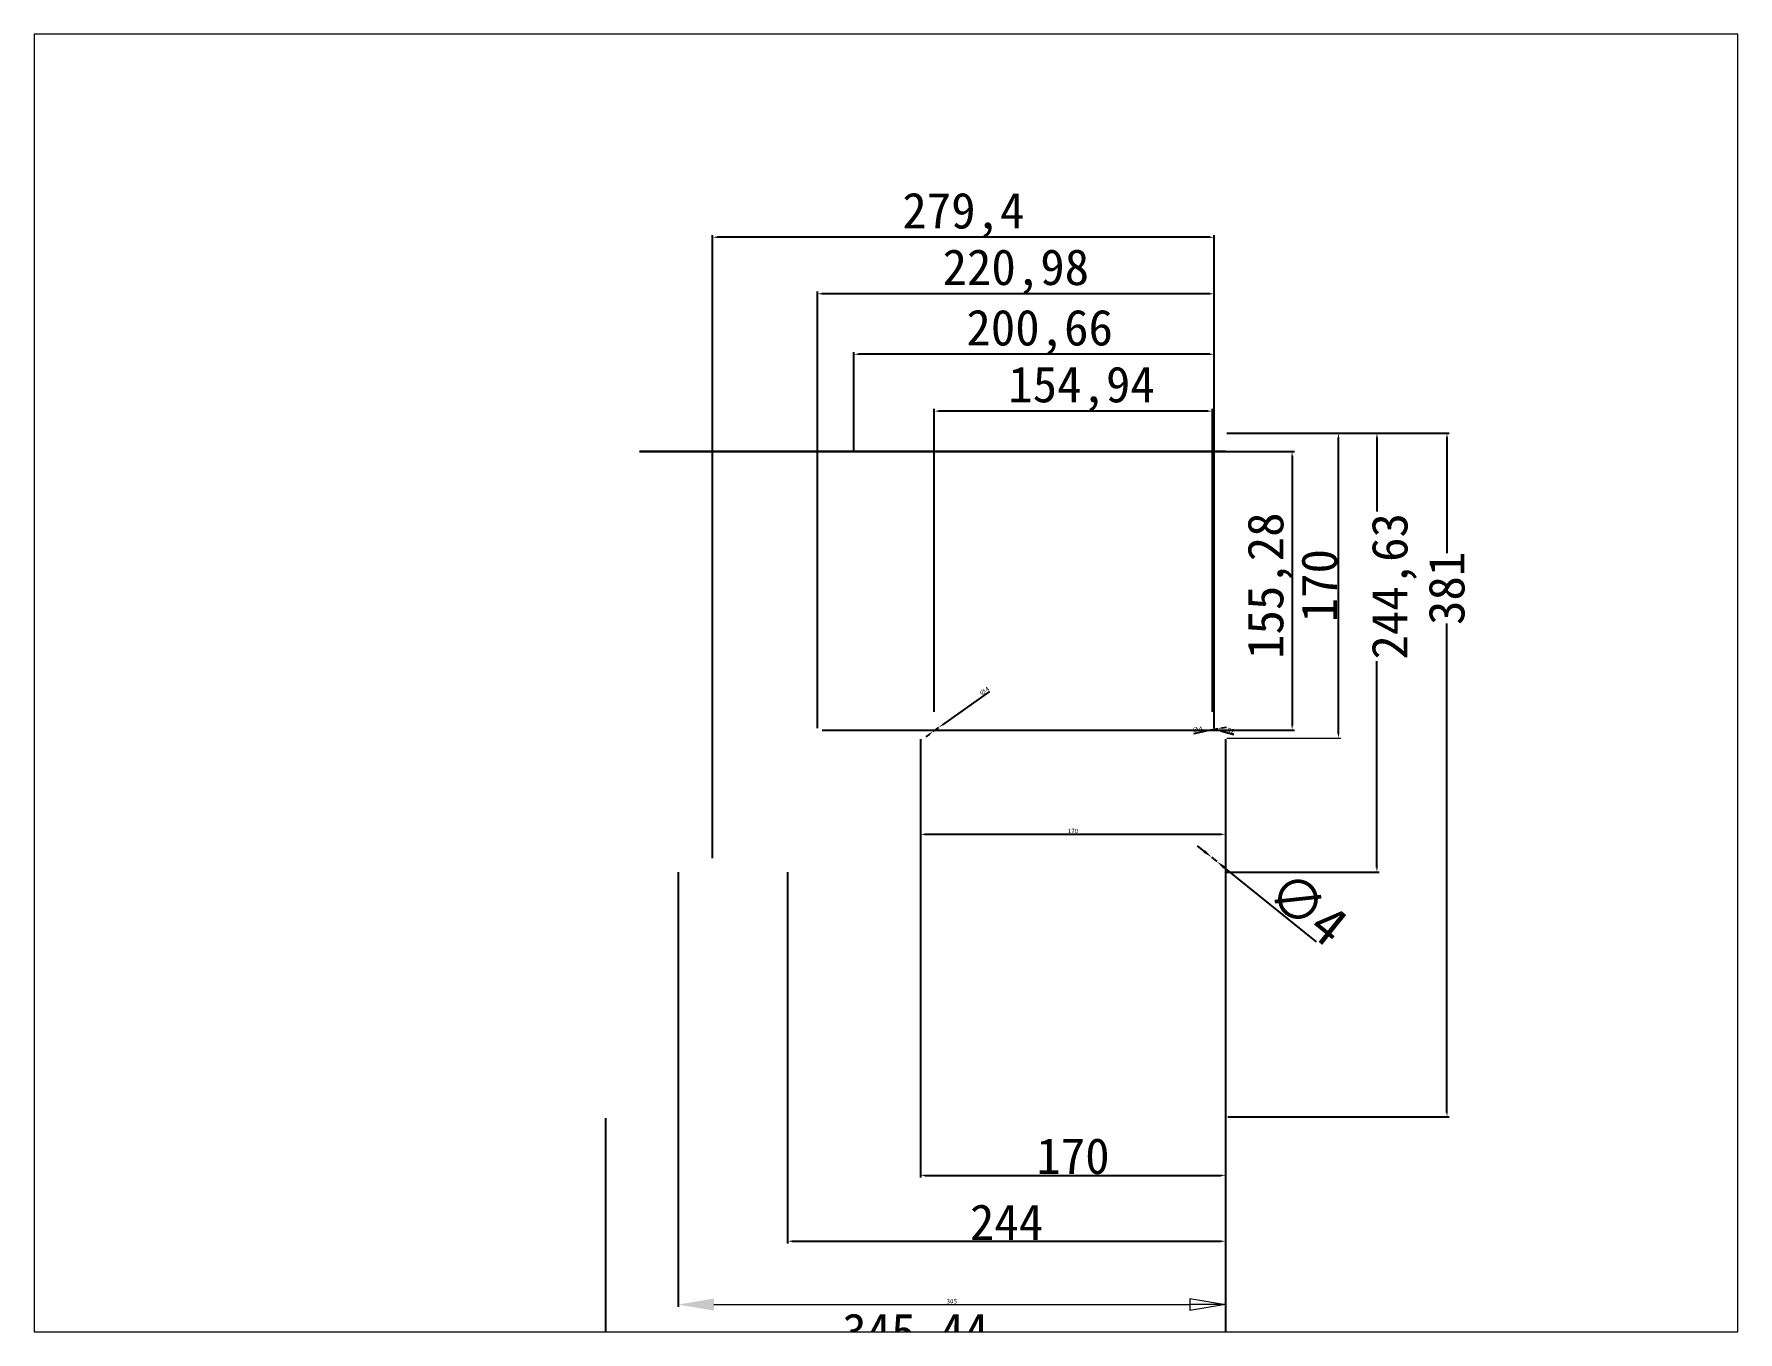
# Paper-space layout '布局2' of a CAD drawing. Header units: millimetres. Extents: x 27 to 240, y 20 to 183.
# The model-space entities are those that its viewports show. They can reach past a viewport. Long polylines and large blocks are cut down to what shows.
import ezdxf

# ---------------------------------------------------------------- set-up
doc = ezdxf.new("R2010")
doc.units = ezdxf.units.MM
doc.styles.get("Standard").update_dxf_attribs({"font": 'SimSun.ttf'})
doc.dimstyles.new('ISO-25', dxfattribs={"dimtxt": 2.5, "dimasz": 2.5, "dimexe": 1.25, "dimexo": 0.625, "dimtad": 1, "dimtxsty": 'Standard', "dimcen": 2.5, "dimadec": 0, "dimazin": 0, "dimtfac": 1, "dimtmove": 0, "dimatfit": 3, "dimfxl": 0, "dimarcsym": 0})

# ---------------------------------------------------------------- blocks, each defined once
blk = doc.blocks.new('_Closed')
at = {"color": 0, "linetype": 'ByBlock', "lineweight": -2}
for p, q in [((-1, 0.167), (0, 0)), ((-1, 0.167), (-1, -0.167)), ((0, 0), (-1, -0.167)), ((0, 0), (-1, 0))]:
    blk.add_line(p, q, dxfattribs=at)
blk = doc.blocks.new('*D23')
at = {"color": 0, "lineweight": -2}
for p, q in [((-135, -244.62), (-135, -486.84)), ((170, -244.62), (170, -486.84))]:
    blk.add_line(p, q, dxfattribs=at)
at = {"color": 0, "lineweight": 13}
blk.add_line((-115, -485.59), (150, -485.59), dxfattribs=at)
at = {"color": 0}
blk.add_solid([(-115, -482.26), (-115, -488.92), (-135, -485.59)], dxfattribs=at)
at = {"layer": 'Defpoints', "color": 0}
for p in [(-135, -244), (170, -244, 1.5), (170, -485.59)]:
    blk.add_point(p, dxfattribs=at)
at = {"color": 0, "lineweight": 13, "xscale": 20, "yscale": 20, "zscale": 20}
blk.add_blockref('_Closed', (170, -485.59), dxfattribs=at)
at = {"color": 0, "insert": (17.5, -483.71), "char_height": 2.5, "attachment_point": 5}
blk.add_mtext('305', dxfattribs=at)
blk = doc.blocks.new('*D26')
at = {"color": 0, "lineweight": -2}
for p, q in [((0, -170.62), (0, -224.79)), ((170, -170.62), (170, -224.79)), ((2.5, -223.54), (167.5, -223.54))]:
    blk.add_line(p, q, dxfattribs=at)
at = {"color": 0}
for points in [[(2.5, -223.12), (2.5, -223.96), (0, -223.54)], [(167.5, -223.12), (167.5, -223.96), (170, -223.54)]]:
    blk.add_solid(points, dxfattribs=at)
at = {"layer": 'Defpoints', "color": 0}
for p in [(0, -170, 1.5), (170, -170, 1.5), (170, -223.54)]:
    blk.add_point(p, dxfattribs=at)
at = {"color": 0, "insert": (85, -221.66), "char_height": 2.5, "attachment_point": 5}
blk.add_mtext('170', dxfattribs=at)
blk = doc.blocks.new('*D27')
at = {"color": 0, "lineweight": -2}
for p, q in [((0, -170.62), (0, -224.79)), ((170, -170.62), (170, -224.79)), ((2.5, -223.54), (167.5, -223.54))]:
    blk.add_line(p, q, dxfattribs=at)
at = {"color": 0}
for points in [[(2.5, -223.12), (2.5, -223.96), (0, -223.54)], [(167.5, -223.12), (167.5, -223.96), (170, -223.54)]]:
    blk.add_solid(points, dxfattribs=at)
at = {"layer": 'Defpoints', "color": 0}
for p in [(0, -170, 1.5), (170, -170, 1.5), (170, -223.54)]:
    blk.add_point(p, dxfattribs=at)
at = {"color": 0, "insert": (85, -221.66), "char_height": 2.5, "attachment_point": 5}
blk.add_mtext('170', dxfattribs=at)
blk = doc.blocks.new('*D29')
at = {"color": 0, "lineweight": -2}
for p, q in [((-74, -244.62), (-74, -451.52)), ((170, -244.62), (170, -451.52)), ((-71.5, -450.27), (167.5, -450.27))]:
    blk.add_line(p, q, dxfattribs=at)
at = {"color": 0}
for points in [[(-71.5, -449.86), (-71.5, -450.69), (-74, -450.27)], [(167.5, -449.86), (167.5, -450.69), (170, -450.27)]]:
    blk.add_solid(points, dxfattribs=at)
at = {"layer": 'Defpoints', "color": 0}
for p in [(-74, -244, 1.5), (170, -244, 1.5), (170, -450.27)]:
    blk.add_point(p, dxfattribs=at)
at = {"color": 0, "insert": (48, -439.65), "char_height": 20, "attachment_point": 5}
blk.add_mtext('244', dxfattribs=at)
blk = doc.blocks.new('*D30')
at = {"color": 0, "lineweight": -2}
for p, q in [((0, -170.62), (0, -414.81)), ((170, -170.62), (170, -414.81)), ((2.5, -413.56), (167.5, -413.56))]:
    blk.add_line(p, q, dxfattribs=at)
at = {"color": 0}
for points in [[(2.5, -413.14), (2.5, -413.98), (0, -413.56)], [(167.5, -413.14), (167.5, -413.98), (170, -413.56)]]:
    blk.add_solid(points, dxfattribs=at)
at = {"layer": 'Defpoints', "color": 0}
for p in [(0, -170, 1.5), (170, -170, 1.5), (170, -413.56)]:
    blk.add_point(p, dxfattribs=at)
at = {"color": 0, "insert": (85, -402.94), "char_height": 20, "attachment_point": 5}
blk.add_mtext('170', dxfattribs=at)
blk = doc.blocks.new('*D36')
at = {"color": 0, "lineweight": -2}
for p, q in [((152.25, -167.33), (159.23, -165.96)), ((165.61, -164.72), (161.69, -165.48)), ((168.07, -164.24), (170.52, -163.76))]:
    blk.add_line(p, q, dxfattribs=at)
at = {"color": 0}
for points in [[(159.15, -165.55), (159.31, -166.37), (161.69, -165.48)], [(167.99, -163.83), (168.15, -164.65), (165.61, -164.72)]]:
    blk.add_solid(points, dxfattribs=at)
at = {"layer": 'Defpoints', "color": 0}
for p in [(161.69, -165.48, 1.5), (165.61, -164.72, 1.5)]:
    blk.add_point(p, dxfattribs=at)
at = {"color": 0, "insert": (154.16, -165.04), "char_height": 2.5, "attachment_point": 5, "rotation": 11.05259}
blk.add_mtext('∅4', dxfattribs=at)
blk = doc.blocks.new('*D37')
at = {"color": 0, "lineweight": -2}
for p, q in [((163.65, -165.1), (165.58, -165.64)), ((174.69, -168.17), (167.99, -166.31))]:
    blk.add_line(p, q, dxfattribs=at)
at = {"color": 0}
blk.add_solid([(168.1, -165.9), (167.87, -166.71), (165.58, -165.64)], dxfattribs=at)
at = {"layer": 'Defpoints', "color": 0}
for p in [(163.65, -165.1, 1.5), (165.58, -165.64, 1.5)]:
    blk.add_point(p, dxfattribs=at)
at = {"color": 0, "insert": (173.04, -165.77), "char_height": 2.5, "attachment_point": 5, "rotation": 344.46129}
blk.add_mtext('R2', dxfattribs=at)
blk = doc.blocks.new('*D38')
at = {"color": 0, "lineweight": -2}
for p, q in [((-27.65, -10.16), (208.31, -10.16)), ((207.06, -12.66), (207.06, -162.94)), ((-54.73, -165.44), (208.31, -165.44))]:
    blk.add_line(p, q, dxfattribs=at)
at = {"color": 0}
for points in [[(206.64, -12.66), (207.48, -12.66), (207.06, -10.16)], [(206.64, -162.94), (207.48, -162.94), (207.06, -165.44)]]:
    blk.add_solid(points, dxfattribs=at)
at = {"layer": 'Defpoints', "color": 0}
for p in [(-28.28, -10.16), (-55.36, -165.44), (207.06, -165.44)]:
    blk.add_point(p, dxfattribs=at)
at = {"color": 0, "insert": (194.77, -85), "char_height": 20, "attachment_point": 5, "rotation": 90}
blk.add_mtext('155,28', dxfattribs=at)
blk = doc.blocks.new('*D39')
at = {"color": 0, "lineweight": -2}
for p, q in [((7.69, -155.33), (7.69, 13.5)), ((160.13, 12.25), (10.19, 12.25)), ((162.63, -155.33), (162.63, 13.5))]:
    blk.add_line(p, q, dxfattribs=at)
at = {"color": 0}
for points in [[(10.19, 12.67), (10.19, 11.84), (7.69, 12.25)], [(160.13, 12.67), (160.13, 11.84), (162.63, 12.25)]]:
    blk.add_solid(points, dxfattribs=at)
at = {"layer": 'Defpoints', "color": 0}
for p in [(7.69, 12.25), (7.69, -155.95), (162.63, -155.95)]:
    blk.add_point(p, dxfattribs=at)
at = {"color": 0, "insert": (89.75, 24.55), "char_height": 20, "attachment_point": 5}
blk.add_mtext('154,94', dxfattribs=at)
blk = doc.blocks.new('*D40')
at = {"color": 0, "lineweight": -2}
for p, q in [((-37.01, -9.54), (-37.01, 45.19)), ((161.15, 43.94), (-34.51, 43.94)), ((163.65, -32.4), (163.65, 45.19))]:
    blk.add_line(p, q, dxfattribs=at)
at = {"color": 0}
for points in [[(-34.51, 44.36), (-34.51, 43.53), (-37.01, 43.94)], [(161.15, 44.36), (161.15, 43.53), (163.65, 43.94)]]:
    blk.add_solid(points, dxfattribs=at)
at = {"layer": 'Defpoints', "color": 0}
for p in [(-37.01, 43.94), (-37.01, -10.16), (163.65, -33.02)]:
    blk.add_point(p, dxfattribs=at)
at = {"color": 0, "insert": (66.43, 56.24), "char_height": 20, "attachment_point": 5}
blk.add_mtext('200,66', dxfattribs=at)
blk = doc.blocks.new('*D41')
at = {"color": 0, "lineweight": -2}
for p, q in [((-57.33, -164.47), (-57.33, 78.88)), ((161.15, 77.63), (-54.83, 77.63)), ((163.65, -164.47), (163.65, 78.88))]:
    blk.add_line(p, q, dxfattribs=at)
at = {"color": 0}
for points in [[(-54.83, 78.05), (-54.83, 77.22), (-57.33, 77.63)], [(161.15, 78.05), (161.15, 77.22), (163.65, 77.63)]]:
    blk.add_solid(points, dxfattribs=at)
at = {"layer": 'Defpoints', "color": 0}
for p in [(-57.33, 77.63), (-57.33, -165.1), (163.65, -165.1)]:
    blk.add_point(p, dxfattribs=at)
at = {"color": 0, "insert": (53.16, 89.92), "char_height": 20, "attachment_point": 5}
blk.add_mtext('220,98', dxfattribs=at)
blk = doc.blocks.new('*D42')
at = {"color": 0, "lineweight": -2}
for p, q in [((-115.75, -236.87), (-115.75, 110.39)), ((161.15, 109.14), (-113.25, 109.14)), ((163.65, -32.4), (163.65, 110.39))]:
    blk.add_line(p, q, dxfattribs=at)
at = {"color": 0}
for points in [[(-113.25, 109.55), (-113.25, 108.72), (-115.75, 109.14)], [(161.15, 109.55), (161.15, 108.72), (163.65, 109.14)]]:
    blk.add_solid(points, dxfattribs=at)
at = {"layer": 'Defpoints', "color": 0}
for p in [(-115.75, 109.14), (163.65, -33.02), (-115.75, -237.49)]:
    blk.add_point(p, dxfattribs=at)
at = {"color": 0, "insert": (23.95, 121.43), "char_height": 20, "attachment_point": 5}
blk.add_mtext('279,4', dxfattribs=at)
blk = doc.blocks.new('*D43')
at = {"color": 0, "lineweight": -2}
for p, q in [((171.25, 0), (294.59, 0)), ((293.34, -2.5), (293.34, -66.8)), ((293.34, -378.5), (293.34, -106.16)), ((171.25, -381), (294.59, -381))]:
    blk.add_line(p, q, dxfattribs=at)
at = {"color": 0}
for points in [[(292.93, -2.5), (293.76, -2.5), (293.34, 0)], [(292.93, -378.5), (293.76, -378.5), (293.34, -381)]]:
    blk.add_solid(points, dxfattribs=at)
at = {"layer": 'Defpoints', "color": 0}
for p in [(170.62, 0), (170.62, -381), (293.34, -381)]:
    blk.add_point(p, dxfattribs=at)
at = {"color": 0, "insert": (293.24, -86.48), "char_height": 20, "attachment_point": 5, "rotation": 90}
blk.add_mtext('381', dxfattribs=at)
blk = doc.blocks.new('*D44')
at = {"color": 0, "lineweight": -2}
for p, q in [((170.62, 0), (255.57, 0)), ((254.32, -2.5), (254.32, -43.67)), ((254.32, -242.12), (254.32, -127.04)), ((170.62, -244.62), (255.57, -244.62))]:
    blk.add_line(p, q, dxfattribs=at)
at = {"color": 0}
for points in [[(253.9, -2.5), (254.74, -2.5), (254.32, 0)], [(253.9, -242.12), (254.74, -242.12), (254.32, -244.62)]]:
    blk.add_solid(points, dxfattribs=at)
at = {"layer": 'Defpoints', "color": 0}
for p in [(170, 0), (254.32, 0), (170, -244.62)]:
    blk.add_point(p, dxfattribs=at)
at = {"color": 0, "insert": (263.92, -85.35), "char_height": 20, "attachment_point": 5, "rotation": 90}
blk.add_mtext('244,63', dxfattribs=at)
blk = doc.blocks.new('*D45')
at = {"color": 0, "lineweight": -2}
for p, q in [((-175.44, -381.62), (-175.44, -516.63)), ((170, -381.62), (170, -516.63)), ((-172.94, -515.38), (167.5, -515.38))]:
    blk.add_line(p, q, dxfattribs=at)
at = {"color": 0}
for points in [[(-172.94, -514.96), (-172.94, -515.8), (-175.44, -515.38)], [(167.5, -514.96), (167.5, -515.8), (170, -515.38)]]:
    blk.add_solid(points, dxfattribs=at)
at = {"layer": 'Defpoints', "color": 0}
for p in [(-175.44, -381), (170, -381), (170, -515.38)]:
    blk.add_point(p, dxfattribs=at)
at = {"color": 0, "insert": (-2.72, -503.09), "char_height": 20, "attachment_point": 5}
blk.add_mtext('345,44', dxfattribs=at)
blk = doc.blocks.new('*D49')
at = {"color": 0, "lineweight": 0}
for p, q in [((170.62, 0), (234.17, 0)), ((170.62, -170), (234.17, -170))]:
    blk.add_line(p, q, dxfattribs=at)
at = {"color": 0, "lineweight": -2}
blk.add_line((232.92, -167.5), (232.92, -2.5), dxfattribs=at)
at = {"color": 0}
for points in [[(232.5, -2.5), (233.34, -2.5), (232.92, 0)], [(232.5, -167.5), (233.34, -167.5), (232.92, -170)]]:
    blk.add_solid(points, dxfattribs=at)
at = {"layer": 'Defpoints', "color": 0}
for p in [(170, 0), (232.92, 0), (170, -170)]:
    blk.add_point(p, dxfattribs=at)
at = {"color": 0, "insert": (222.3, -85), "char_height": 20, "attachment_point": 5, "rotation": 90}
blk.add_mtext('170', dxfattribs=at)
blk = doc.blocks.new('*D50')
at = {"layer": 'Defpoints', "color": 0, "lineweight": -2}
for p, q in [((38.57, -143.93), (12.38, -162.5)), ((5.04, -167.7), (3, -169.15)), ((7.08, -166.26), (10.34, -163.94))]:
    blk.add_line(p, q, dxfattribs=at)
at = {"layer": 'Defpoints', "color": 0}
for p in [(7.08, -166.26), (10.34, -163.94)]:
    blk.add_point(p, dxfattribs=at)
for points in [[(4.8, -167.36), (5.28, -168.04), (7.08, -166.26)], [(12.14, -162.16), (12.62, -162.84), (10.34, -163.94)]]:
    blk.add_solid(points, dxfattribs=at)
at = {"layer": 'Defpoints', "color": 0, "insert": (35.6, -143.74), "char_height": 2.5, "attachment_point": 5, "rotation": 35.33425}
blk.add_mtext('∅4', dxfattribs=at)
blk = doc.blocks.new('*D51')
at = {"layer": 'Defpoints', "color": 0, "lineweight": -2}
for p, q in [((158.2, -233.1), (154.3, -229.96)), ((162.09, -236.24), (165.21, -238.74)), ((220.65, -283.38), (169.1, -241.88))]:
    blk.add_line(p, q, dxfattribs=at)
at = {"layer": 'Defpoints', "color": 0}
for p in [(162.09, -236.24), (165.21, -238.74)]:
    blk.add_point(p, dxfattribs=at)
for points in [[(158.72, -232.45), (157.68, -233.75), (162.09, -236.24)], [(169.62, -241.23), (168.58, -242.53), (165.21, -238.74)]]:
    blk.add_solid(points, dxfattribs=at)
at = {"layer": 'Defpoints', "color": 0, "insert": (215.93, -264.66), "char_height": 22, "attachment_point": 5, "rotation": 321.15836}
blk.add_mtext('∅4', dxfattribs=at)

msp = doc.modelspace()

# ---------------------------------------------------------------- linework, layer by layer
for p, q in [((-156.39, -10.16), (170, -10.16)), ((170, -10.16), (-156.39, -10.16)), ((-156.39, -10.16), (-115.75, -10.16))]:
    msp.add_line(p, q)

# ---------------------------------------------------------------- dimensions: what is measured, and where the dimension line sits
for base, p1, p2, override, picture, middle in [((-115.75, 109.138), (163.65, -33.02), (-115.75, -237.49), {"dimtxt": 20}, '*D42', (23.95, 109.138)), ((-57.33, 77.633), (163.65, -165.1), (-57.33, -165.1), {"dimtxt": 20}, '*D41', (53.16, 77.633)), ((-37.01, 43.944), (163.65, -33.02), (-37.01, -10.16), {"dimtxt": 20}, '*D40', (66.425, 43.944)), ((7.693, 12.255), (162.633, -155.953), (7.693, -155.953), {"dimtxt": 20}, '*D39', (89.754, 12.255)), ((170, -485.589), (-135, -244), (170, -244, 1.5), {"dimasz": 20, "dimblk2": 'Closed', "dimsah": 1, "dimlwd": 13}, '*D23', (17.5, -485.589))]:
    dim = msp.add_linear_dim(base=base, p1=p1, p2=p2, dimstyle='ISO-25', override=override)
    dim.commit()
    dim.dimension.update_dxf_attribs({"geometry": picture, "text_midpoint": middle, "dimtype": 160})
for base, p1, p2, override, picture, middle in [((254.320534953, 0), (170, -244.625), (170, 0), {"dimtxt": 20, "dimtmove": 2}, '*D44', (263.92246682, -85.354547151)), ((293.342, -381), (170.625, 0), (170.625, -381), {"dimtxt": 20, "dimtmove": 2}, '*D43', (293.24, -86.476)), ((207.06, -165.444), (-28.279, -10.16), (-55.36, -165.444), {"dimtxt": 20}, '*D38', (207.06, -85))]:
    dim = msp.add_linear_dim(base=base, p1=p1, p2=p2, angle=90, dimstyle='ISO-25', override=override)
    dim.commit()
    dim.dimension.update_dxf_attribs({"geometry": picture, "text_midpoint": middle, "dimtype": 160})
dim = msp.add_linear_dim(base=(232.921, 0), p1=(170, -170), p2=(170, 0), angle=90, dimstyle='ISO-25', override={"dimtxt": 20, "dimlwe": 0})
dim.commit()
dim.dimension.update_dxf_attribs({"geometry": '*D49', "text_midpoint": (222.296, -85)})
for picture in ['*D26', '*D27']:
    dim = msp.add_linear_dim(base=(170, -223.539), p1=(0, -170, 1.5), p2=(170, -170, 1.5), dimstyle='ISO-25')
    dim.commit()
    dim.dimension.update_dxf_attribs({"geometry": picture, "text_midpoint": (85, -221.664)})
for base, p1, p2, picture, middle in [((170, -413.561), (0, -170, 1.5), (170, -170, 1.5), '*D30', (85, -402.936)), ((170, -450.272), (-74, -244, 1.5), (170, -244, 1.5), '*D29', (48, -439.647)), ((170, -515.382), (-175.44, -381), (170, -381), '*D45', (-2.72, -503.09))]:
    dim = msp.add_linear_dim(base=base, p1=p1, p2=p2, dimstyle='ISO-25', override={"dimtxt": 20})
    dim.commit()
    dim.dimension.update_dxf_attribs({"geometry": picture, "text_midpoint": middle})
dim = msp.add_diameter_dim_2p(p1=(165.613, -164.717, 1.5), p2=(161.687, -165.483, 1.5), dimstyle='ISO-25')
dim.commit()
dim.dimension.update_dxf_attribs({"geometry": '*D36', "text_midpoint": (154.158, -165.044)})
dim = msp.add_radius_dim(center=(163.65, -165.1, 1.5), mpoint=(165.577, -165.636, 1.5), dimstyle='ISO-25')
dim.commit()
dim.dimension.update_dxf_attribs({"geometry": '*D37', "text_midpoint": (173.044, -165.766)})
at = {"layer": 'Defpoints'}
dim = msp.add_diameter_dim_2p(p1=(7.078, -166.257), p2=(10.342, -163.943), dimstyle='ISO-25', dxfattribs=at)
dim.commit()
dim.dimension.update_dxf_attribs({"geometry": '*D50', "text_midpoint": (36.686, -145.267), "dimtype": 163})
dim = msp.add_diameter_dim_2p(p1=(162.092, -236.236), p2=(165.208, -238.744), dimstyle='ISO-25', override={"dimtxt": 22, "dimasz": 5}, dxfattribs=at)
dim.commit()
dim.dimension.update_dxf_attribs({"geometry": '*D51', "text_midpoint": (208.639, -273.716), "dimtype": 163})

psp = doc.layouts.new('布局2')

# ---------------------------------------------------------------- viewports
at = {"layer": '0', "view_target_point": (-213.396, -159.834)}
psp.add_viewport(center=(133.35, 101.6), size=(213.36, 162.56), view_center_point=(194.232, 20.601), view_height=723.1633, dxfattribs=at)

doc.saveas('drawing.dxf')
